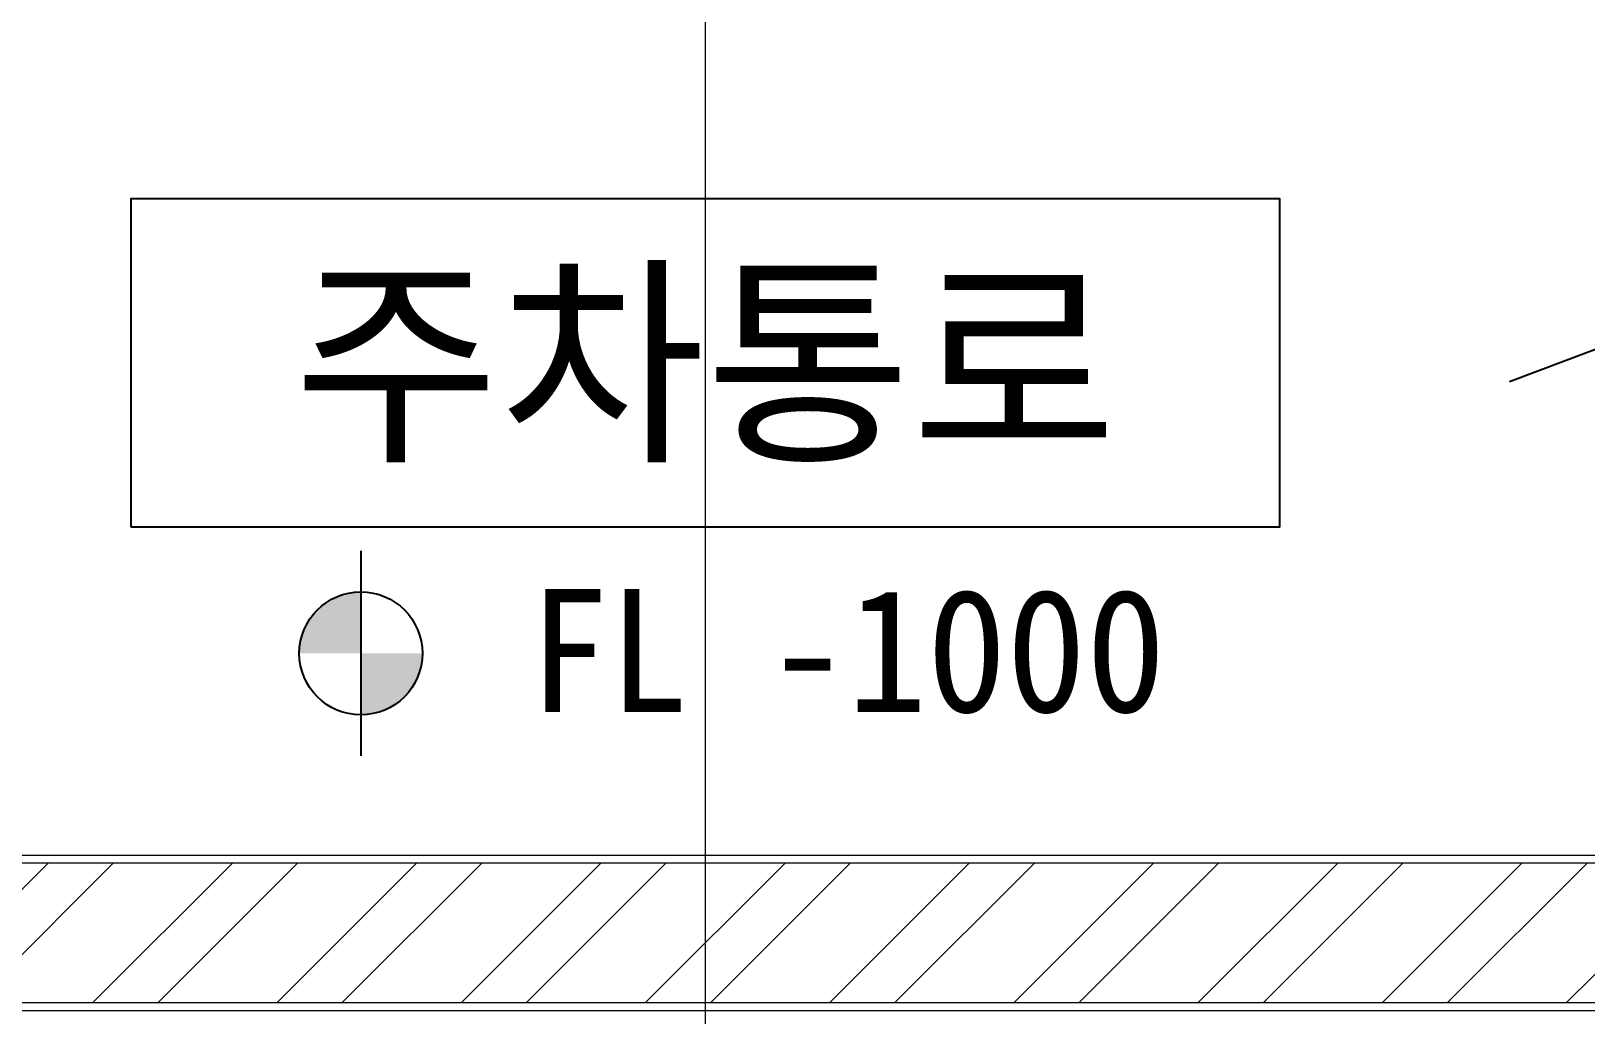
# Model space of a CAD drawing. Header units: millimetres. Extents: x 4739419 to 5837985, y 2291271 to 3446271.
# Drawn here: x 4945896 to 4964844, y 2426942 to 2438937 of the extents above; entities that cross this region are included whole.
import ezdxf
from ezdxf.enums import TextEntityAlignment as Align

# ---------------------------------------------------------------- set-up
doc = ezdxf.new("R2010")
doc.units = ezdxf.units.MM
doc.layers.get('0').update_dxf_attribs({"color": 255})
for name, color, linetype, lineweight in [('A-MKXS-LEAD', 9, 'Continuous', 25), ('A-XXXX-SYMB', 9, 'Continuous', 25), ('A-XXXX-TXT2', 9, 'Continuous', 25), ('XR-평면도$0$A-CNTL', 9, 'Continuous', 15), ('XR-평면도$0$A-ELEV-LIN3', 9, 'Continuous', 18)]:
    doc.layers.add(name, color=color, linetype=linetype, lineweight=lineweight)
doc.styles.add('돋움체', font='')
doc.styles.add('맑은고딕', font='malgun.ttf')
doc.styles.get('돋움체').set_extended_font_data('DotumChe')
pattern_1 = [(45, (4739418.8, 1103270.6), (-1122.532, 1122.532), []), (45, (4739418.8, 1104064.4), (-1122.532, 1122.532), [])]

# ---------------------------------------------------------------- blocks, each defined once
blk = doc.blocks.new('글_주차통로')
at = {"layer": 'A-XXXX-TXT2', "color": 0}
blk.add_lwpolyline([(-7000, -2000), (7000, -2000), (7000, 2000), (-7000, 2000)], close=True, dxfattribs=at)
at = {"layer": 'A-XXXX-TXT2', "style": '맑은고딕'}
blk.add_text('주차통로', height=2000, dxfattribs=at).set_placement((0, 0), align=Align.MIDDLE_CENTER)
blk = doc.blocks.new('XR-평면도$0$중심선(210216)')
at = {"layer": 'XR-평면도$0$A-CNTL', "ltscale": 300}
blk.add_lwpolyline([(88000, 206000), (88000, -10000)], dxfattribs=at)

msp = doc.modelspace()

# ---------------------------------------------------------------- hatches: boundary and pattern name
at = {"layer": 'A-XXXX-SYMB'}
h = msp.add_hatch(color=256, dxfattribs=at)
h.paths.add_polyline_path([(4949914.3, 2432100.2, 0.4142136), (4949164.3, 2431350.2), (4949914.3, 2431350.2)])
h.paths.add_polyline_path([(4950664.3, 2431350.2), (4949914.3, 2431350.2), (4949914.3, 2430600.2, 0.4142136)])
at = {"layer": 'XR-평면도$0$A-ELEV-LIN3'}
h = msp.add_hatch(dxfattribs=at)
h.set_pattern_fill('STEEL', color=256, scale=500)
h.set_pattern_definition([(45, (4739418.8, 1103270.6), (-1122.532, 1122.532), []), (45, (4739418.8, 1104064.4), (-1122.532, 1122.532), [])])
h.paths.add_polyline_path([(4866411.8, 2428791.2), (4866411.8, 2427091.2), (4999911.8, 2427091.2), (4999911.8, 2428791.2)])
h.paths.add_polyline_path([(4908311.8, 2441691.2), (4908311.8, 2439991.2), (5041811.8, 2439991.2), (5041811.8, 2441691.2)])
h = msp.add_hatch(dxfattribs=at)
h.set_pattern_fill('STEEL', color=256, scale=500)
h.set_pattern_definition(pattern_1)
h.paths.add_polyline_path([(4866411.8, 2428791.2), (4866411.8, 2427091.2), (4999911.8, 2427091.2), (4999911.8, 2428791.2)])
h.paths.add_polyline_path([(4908311.8, 2441691.2), (4908311.8, 2439991.2), (5041811.8, 2439991.2), (5041811.8, 2441691.2)])
h = msp.add_hatch(dxfattribs=at)
h.set_pattern_fill('STEEL', color=256, scale=500)
h.set_pattern_definition(pattern_1)
h.paths.add_polyline_path([(4866411.8, 2428791.2), (4866411.8, 2427091.2), (4999911.8, 2427091.2), (4999911.8, 2428791.2)])
h.paths.add_polyline_path([(4908311.8, 2441691.2), (4908311.8, 2439991.2), (5041811.8, 2439991.2), (5041811.8, 2441691.2)])

# ---------------------------------------------------------------- linework, layer by layer
at = {"layer": 'A-MKXS-LEAD'}
msp.add_lwpolyline([(4963911.5, 2434663.1), (4965540.8, 2435277.3), (4966602.3, 2435608.9), (4967206.4, 2435716.4), (4967463, 2435658.3), (4967482.1, 2435493.3), (4967374, 2435279.8), (4967248.5, 2435076.6), (4967215.9, 2434942.2), (4967360.3, 2434920), (4967662.3, 2434993.3), (4968076.6, 2435130.2), (4968558.2, 2435298.6), (4969061.6, 2435466.8), (4969541.8, 2435602.9), (4969953.3, 2435674.8), (4970251.1, 2435650.8)], dxfattribs=at)
at = {"layer": 'A-XXXX-SYMB'}
msp.add_line((4949914.3, 2432600.2), (4949914.3, 2430100.2), dxfattribs=at)
msp.add_circle((4949914.3, 2431350.2), 750, dxfattribs=at)
at = {"layer": 'XR-평면도$0$A-ELEV-LIN3'}
for points in [[(5000011.8, 2426991.2), (4866311.8, 2426991.2), (4866311.8, 2428891.2), (5000011.8, 2428891.2)], [(5000011.8, 2426991.2), (4866311.8, 2426991.2), (4866311.8, 2428891.2), (5000011.8, 2428891.2)], [(5000011.8, 2426991.2), (4866311.8, 2426991.2), (4866311.8, 2428891.2), (5000011.8, 2428891.2)], [(4999911.8, 2427091.2), (4999911.8, 2428791.2), (4866411.8, 2428791.2), (4866411.8, 2427091.2)], [(4999911.8, 2427091.2), (4999911.8, 2428791.2), (4866411.8, 2428791.2), (4866411.8, 2427091.2)], [(4999911.8, 2427091.2), (4999911.8, 2428791.2), (4866411.8, 2428791.2), (4866411.8, 2427091.2)]]:
    msp.add_lwpolyline(points, close=True, dxfattribs=at)

# ---------------------------------------------------------------- block references
msp.add_blockref('글_주차통로', (4954111.8, 2434891.2))
at = {"layer": 'XR-평면도$0$A-CNTL'}
msp.add_blockref('XR-평면도$0$중심선(210216)', (4866111.8, 2336391.2), dxfattribs=at)

# ---------------------------------------------------------------- texts
at = {"layer": 'A-XXXX-TXT2', "style": '돋움체'}
msp.add_text('FL -1000', height=1500, dxfattribs=at).set_placement((4951966.6, 2431385.1), align=Align.MIDDLE_LEFT)

doc.saveas('drawing.dxf')
